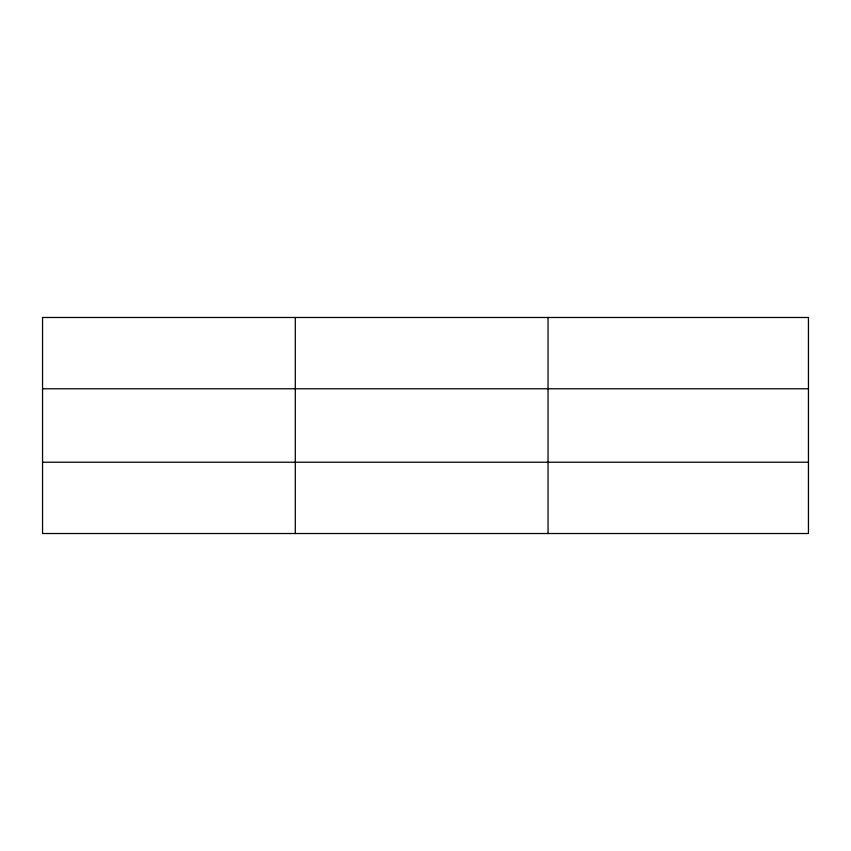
<?xml version="1.0" encoding="UTF-8"?>
<svg xmlns="http://www.w3.org/2000/svg" width="851" height="851" viewBox="0 0 851 851"><rect width="100%" height="100%" fill="white"/><g stroke="black" fill="none" stroke-linecap="round" stroke-linejoin="round"><path stroke-width="1.28" d="M295.297 533.513L295.297 317.487M548.044 533.513L548.044 317.487M42.55 388.779L808.45 388.779M42.55 462.221L808.45 462.221M808.45 317.487L42.55 317.487L42.55 533.513L808.45 533.513L808.45 317.487"/></g></svg>
